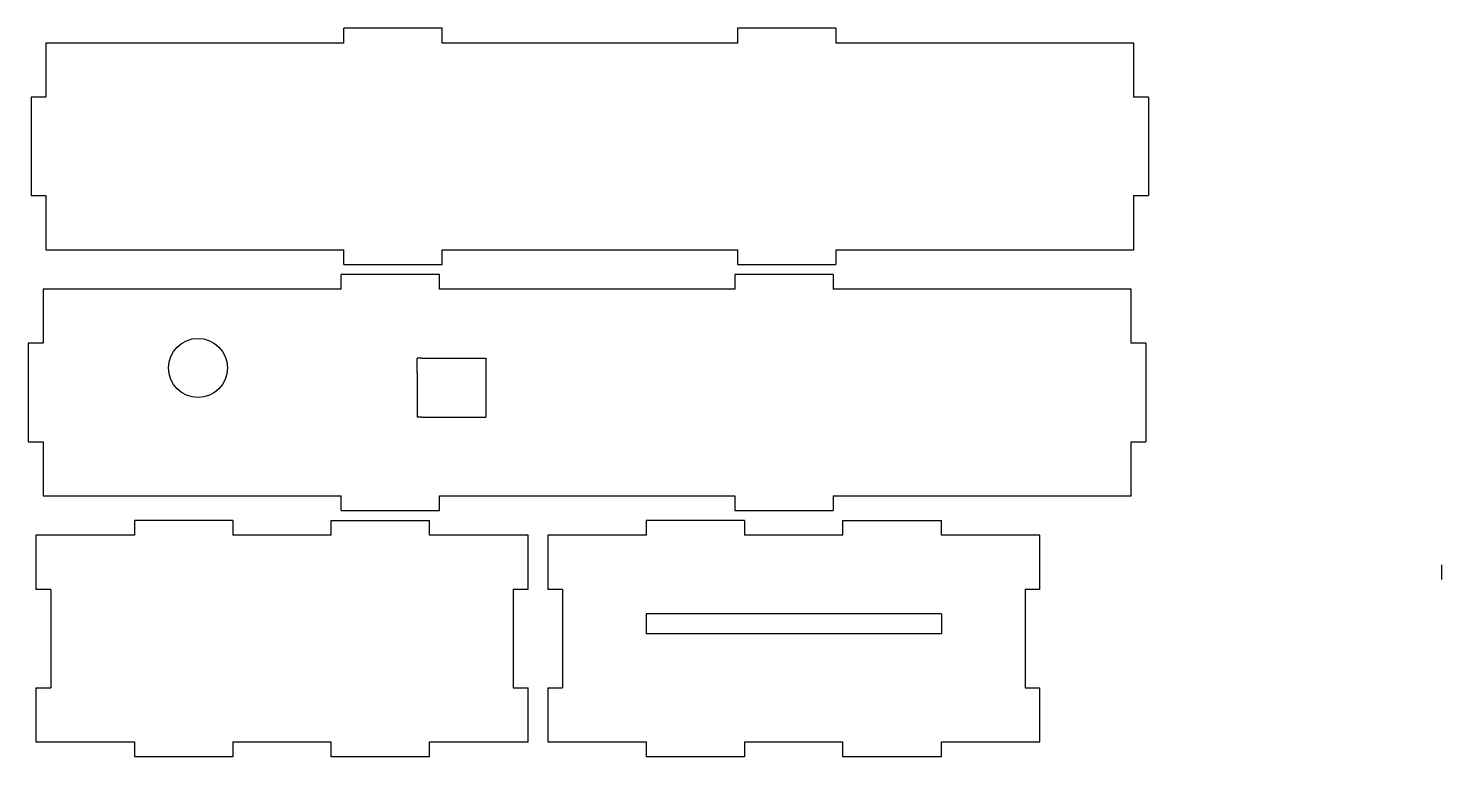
# Model space of a CAD drawing. Extents: x 0 to 287, y 0 to 148.
import ezdxf

# ---------------------------------------------------------------- set-up
doc = ezdxf.new("R2010")
doc.units = 0
doc.header["$LTSCALE"] = 25.4
doc.header["$MEASUREMENT"] = 0

# ---------------------------------------------------------------- blocks, each defined once
blk = doc.blocks.new('*B1')
at = {"color": 232, "linetype": 'Continuous'}
for p, q in [((64.12, 145), (64.12, 148)), ((84.12, 148), (64.12, 148)), ((84.12, 145), (84.12, 148)), ((144.12, 148), (144.12, 145)), ((164.12, 148), (144.12, 148)), ((164.12, 148), (164.12, 145)), ((64.12, 145), (3.56, 145)), ((3.56, 145), (3.56, 134)), ((144.12, 145), (84.12, 145)), ((224.68, 145), (164.12, 145)), ((224.68, 134), (224.68, 145)), ((3.56, 134), (0.56, 134)), ((0.56, 134), (0.56, 114)), ((227.68, 134), (224.68, 134)), ((227.68, 134), (227.68, 114)), ((0.56, 114), (3.56, 114)), ((3.56, 114), (3.56, 103)), ((224.68, 103), (224.68, 114)), ((224.68, 114), (227.68, 114)), ((3.56, 103), (64.12, 103)), ((64.12, 100), (64.12, 103)), ((84.12, 103), (144.12, 103)), ((84.12, 100), (84.12, 103)), ((144.12, 103), (144.12, 100)), ((164.12, 103), (164.12, 100)), ((164.12, 103), (224.68, 103)), ((63.56, 95), (63.56, 98)), ((83.56, 98), (63.56, 98)), ((64.12, 100), (84.12, 100)), ((83.56, 95), (83.56, 98)), ((143.56, 98), (143.56, 95)), ((163.56, 98), (143.56, 98)), ((144.12, 100), (164.12, 100)), ((163.56, 98), (163.56, 95)), ((3, 95), (3, 84)), ((63.56, 95), (3, 95)), ((143.56, 95), (83.56, 95)), ((224.12, 95), (163.56, 95)), ((224.12, 84), (224.12, 95)), ((3, 84), (0, 84)), ((0, 84), (0, 64)), ((227.12, 84), (224.12, 84)), ((227.12, 84), (227.12, 64)), ((80, 81), (79, 81)), ((79, 78), (79, 81)), ((80, 81), (93, 81)), ((93, 81), (93, 69)), ((79, 78), (79, 69)), ((80, 69), (79, 69)), ((80, 69), (93, 69)), ((0, 64), (3, 64)), ((3, 64), (3, 53)), ((224.12, 53), (224.12, 64)), ((224.12, 64), (227.12, 64)), ((3, 53), (63.56, 53)), ((63.56, 50), (63.56, 53)), ((83.56, 53), (143.56, 53)), ((83.56, 50), (83.56, 53)), ((143.56, 53), (143.56, 50)), ((163.56, 53), (163.56, 50)), ((163.56, 53), (224.12, 53)), ((63.56, 50), (83.56, 50)), ((143.56, 50), (163.56, 50)), ((41.56, 48), (21.56, 48)), ((21.56, 48), (21.56, 45)), ((41.56, 48), (41.56, 45)), ((61.56, 45), (61.56, 48)), ((61.56, 48), (81.56, 48)), ((81.56, 45), (81.56, 48)), ((145.56, 48), (125.56, 48)), ((125.56, 48), (125.56, 45)), ((145.56, 48), (145.56, 45)), ((165.56, 45), (165.56, 48)), ((165.56, 48), (185.56, 48)), ((185.56, 45), (185.56, 48)), ((21.56, 45), (1.56, 45)), ((1.56, 45), (1.56, 34)), ((61.56, 45), (41.56, 45)), ((101.56, 45), (81.56, 45)), ((101.56, 34), (101.56, 45)), ((125.56, 45), (105.56, 45)), ((105.56, 45), (105.56, 34)), ((165.56, 45), (145.56, 45)), ((205.56, 45), (185.56, 45)), ((205.56, 34), (205.56, 45)), ((287.24, 36), (287.24, 39)), ((4.56, 34), (1.56, 34)), ((4.56, 34), (4.56, 14)), ((101.56, 34), (98.56, 34)), ((98.56, 34), (98.56, 14)), ((108.56, 34), (105.56, 34)), ((108.56, 34), (108.56, 14)), ((202.56, 34), (202.56, 14)), ((205.56, 34), (202.56, 34)), ((125.56, 29), (125.56, 25)), ((185.56, 29), (125.56, 29)), ((185.56, 29), (185.56, 25)), ((185.56, 25), (125.56, 25)), ((1.56, 14), (4.56, 14)), ((1.56, 14), (1.56, 3)), ((98.56, 14), (101.56, 14)), ((101.56, 3), (101.56, 14)), ((105.56, 14), (105.56, 3)), ((105.56, 14), (108.56, 14)), ((202.56, 14), (205.56, 14)), ((205.56, 3), (205.56, 14)), ((1.56, 3), (21.56, 3)), ((21.56, 3), (21.56, 0)), ((41.56, 3), (61.56, 3)), ((41.56, 3), (41.56, 0)), ((61.56, 0), (61.56, 3)), ((81.56, 3), (101.56, 3)), ((81.56, 0), (81.56, 3)), ((105.56, 3), (125.56, 3)), ((125.56, 3), (125.56, 0)), ((145.56, 3), (145.56, 0)), ((145.56, 3), (165.56, 3)), ((165.56, 0), (165.56, 3)), ((185.56, 0), (185.56, 3)), ((185.56, 3), (205.56, 3)), ((41.56, 0), (21.56, 0)), ((81.56, 0), (61.56, 0)), ((145.56, 0), (125.56, 0)), ((185.56, 0), (165.56, 0))]:
    blk.add_line(p, q, dxfattribs=at)
blk.add_circle((34.5, 79), 6, dxfattribs=at)

msp = doc.modelspace()

# ---------------------------------------------------------------- block references
at = {"color": 232, "linetype": 'Continuous'}
msp.add_blockref('*B1', (0, 0), dxfattribs=at)

doc.saveas('drawing.dxf')
